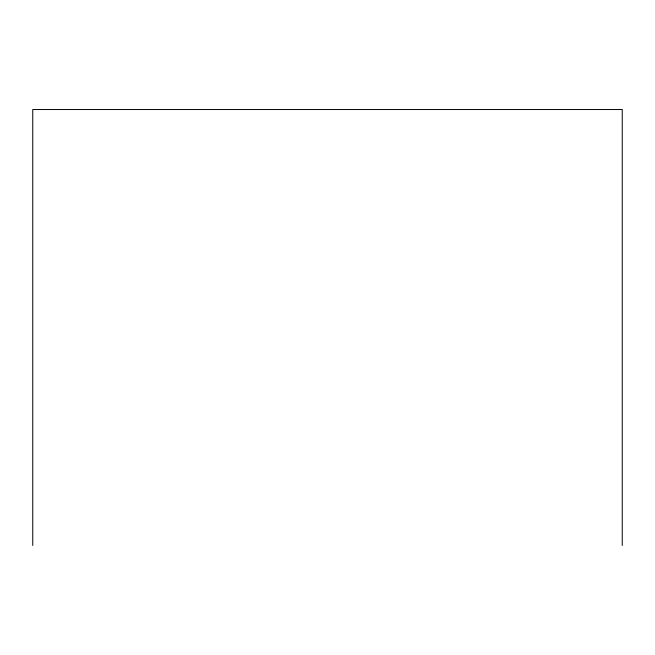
<?xml version="1.0" encoding="UTF-8"?>
<svg xmlns="http://www.w3.org/2000/svg" width="655" height="655" viewBox="0 0 655 655"><rect width="100%" height="100%" fill="white"/><g stroke="black" fill="none" stroke-linecap="round" stroke-linejoin="round"><path stroke-width="0.98" d="M622.25 545.468L622.25 109.532L32.75 109.532L32.75 545.468"/></g></svg>
